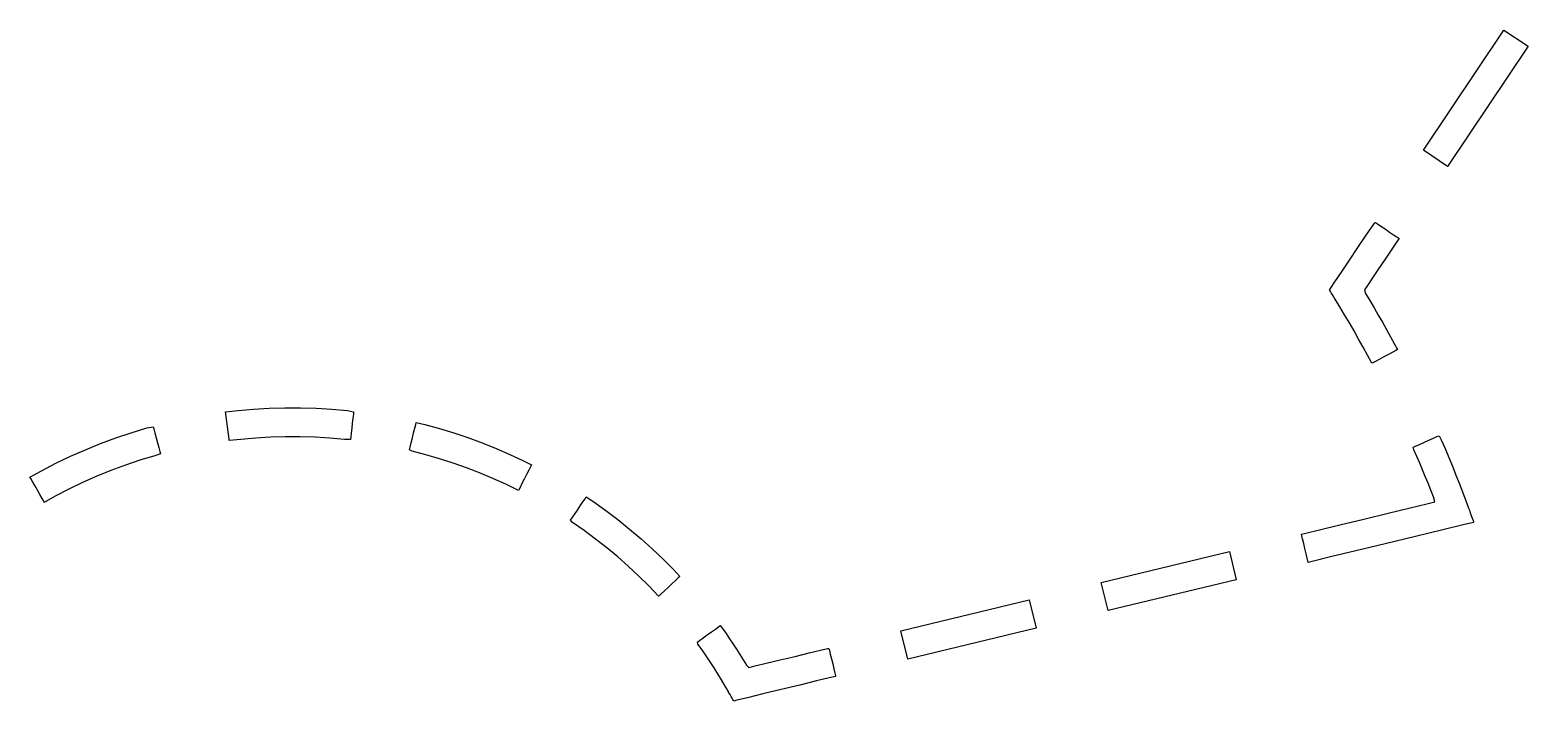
# Model space of a CAD drawing. Header units: metres. Extents: x 1672 to 2018, y 1788 to 2069.
# Drawn here: x 1735.44 to 1757.33, y 1848.04 to 1857.84 of the extents above; entities that cross this region are included whole.
import ezdxf

# ---------------------------------------------------------------- set-up
doc = ezdxf.new("R2010")
doc.units = ezdxf.units.M

msp = doc.modelspace()

# ---------------------------------------------------------------- linework, layer by layer
at = {"layer": 'COMPONENT0'}
for p, q in [((1755.8, 1856.081, 0.001), (1756.978, 1857.836, 0.001)), ((1756.978, 1857.836, 0.001), (1757.33, 1857.6, 0.001)), ((1757.33, 1857.6, 0.001), (1756.152, 1855.845, 0.001)), ((1756.152, 1855.845, 0.001), (1755.8, 1856.081, 0.001)), ((1754.957, 1854.824, 0.001), (1755.043, 1854.953, 0.001)), ((1755.043, 1854.953, 0.001), (1755.09, 1855.022, 0.001)), ((1755.09, 1855.022, 0.001), (1755.1, 1855.025, 0.001)), ((1755.1, 1855.025, 0.001), (1755.13, 1855.004, 0.001)), ((1755.13, 1855.004, 0.001), (1755.18, 1854.971, 0.001)), ((1755.18, 1854.971, 0.001), (1755.241, 1854.93, 0.001)), ((1755.241, 1854.93, 0.001), (1755.306, 1854.886, 0.001)), ((1755.306, 1854.886, 0.001), (1755.366, 1854.846, 0.001)), ((1754.723, 1854.476, 0.001), (1754.845, 1854.658, 0.001)), ((1754.845, 1854.658, 0.001), (1754.957, 1854.824, 0.001)), ((1755.399, 1854.724, 0.001), (1755.329, 1854.62, 0.001)), ((1755.366, 1854.846, 0.001), (1755.414, 1854.814, 0.001)), ((1755.44, 1854.784, 0.001), (1755.399, 1854.724, 0.001)), ((1755.414, 1854.814, 0.001), (1755.441, 1854.795, 0.001)), ((1755.441, 1854.795, 0.001), (1755.44, 1854.784, 0.001)), ((1754.606, 1854.301, 0.001), (1754.723, 1854.476, 0.001)), ((1755.242, 1854.489, 0.001), (1755.147, 1854.349, 0.001)), ((1755.329, 1854.62, 0.001), (1755.242, 1854.489, 0.001)), ((1754.508, 1854.156, 0.001), (1754.606, 1854.301, 0.001)), ((1755.058, 1854.216, 0.001), (1754.985, 1854.107, 0.001)), ((1755.147, 1854.349, 0.001), (1755.058, 1854.216, 0.001)), ((1754.429, 1854.037, 0.001), (1754.445, 1854.062, 0.001)), ((1754.433, 1854.03, 0.001), (1754.429, 1854.037, 0.001)), ((1754.442, 1854.016, 0.001), (1754.433, 1854.03, 0.001)), ((1754.454, 1853.997, 0.001), (1754.442, 1854.016, 0.001)), ((1754.445, 1854.062, 0.001), (1754.508, 1854.156, 0.001)), ((1754.467, 1853.976, 0.001), (1754.454, 1853.997, 0.001)), ((1754.985, 1854.107, 0.001), (1754.94, 1854.04, 0.001)), ((1754.94, 1854.04, 0.001), (1754.956, 1853.988, 0.001)), ((1754.956, 1853.988, 0.001), (1755.018, 1853.884, 0.001)), ((1754.48, 1853.955, 0.001), (1754.467, 1853.976, 0.001)), ((1754.491, 1853.938, 0.001), (1754.48, 1853.955, 0.001)), ((1754.498, 1853.926, 0.001), (1754.491, 1853.938, 0.001)), ((1754.509, 1853.907, 0.001), (1754.498, 1853.926, 0.001)), ((1754.58, 1853.792, 0.001), (1754.509, 1853.907, 0.001)), ((1754.65, 1853.675, 0.001), (1754.58, 1853.792, 0.001)), ((1755.018, 1853.884, 0.001), (1755.08, 1853.778, 0.001)), ((1755.08, 1853.778, 0.001), (1755.142, 1853.673, 0.001)), ((1754.719, 1853.558, 0.001), (1754.65, 1853.675, 0.001)), ((1754.787, 1853.441, 0.001), (1754.719, 1853.558, 0.001)), ((1755.142, 1853.673, 0.001), (1755.202, 1853.567, 0.001)), ((1755.202, 1853.567, 0.001), (1755.262, 1853.461, 0.001)), ((1754.854, 1853.323, 0.001), (1754.787, 1853.441, 0.001)), ((1754.92, 1853.205, 0.001), (1754.854, 1853.323, 0.001)), ((1755.262, 1853.461, 0.001), (1755.321, 1853.354, 0.001)), ((1755.321, 1853.354, 0.001), (1755.379, 1853.248, 0.001)), ((1754.985, 1853.086, 0.001), (1754.92, 1853.205, 0.001)), ((1755.352, 1853.131, 0.001), (1755.291, 1853.098, 0.001)), ((1755.399, 1853.155, 0.001), (1755.352, 1853.131, 0.001)), ((1755.379, 1853.248, 0.001), (1755.421, 1853.168, 0.001)), ((1755.421, 1853.168, 0.001), (1755.399, 1853.155, 0.001)), ((1755.049, 1852.968, 0.001), (1754.985, 1853.086, 0.001)), ((1755.061, 1852.975, 0.001), (1755.049, 1852.968, 0.001)), ((1755.1, 1852.995, 0.001), (1755.061, 1852.975, 0.001)), ((1755.156, 1853.026, 0.001), (1755.1, 1852.995, 0.001)), ((1755.223, 1853.061, 0.001), (1755.156, 1853.026, 0.001)), ((1755.291, 1853.098, 0.001), (1755.223, 1853.061, 0.001)), ((1738.298, 1852.258, 0.001), (1738.479, 1852.279, 0.001)), ((1738.301, 1852.234, 0.001), (1738.298, 1852.258, 0.001)), ((1738.307, 1852.184, 0.001), (1738.301, 1852.234, 0.001)), ((1738.479, 1852.279, 0.001), (1738.706, 1852.299, 0.001)), ((1738.706, 1852.299, 0.001), (1738.935, 1852.312, 0.001)), ((1738.935, 1852.312, 0.001), (1739.164, 1852.318, 0.001)), ((1739.164, 1852.318, 0.001), (1739.394, 1852.318, 0.001)), ((1739.394, 1852.318, 0.001), (1739.623, 1852.311, 0.001)), ((1739.623, 1852.311, 0.001), (1739.851, 1852.298, 0.001)), ((1739.851, 1852.298, 0.001), (1740.078, 1852.278, 0.001)), ((1740.078, 1852.278, 0.001), (1740.168, 1852.261, 0.001)), ((1740.164, 1852.226, 0.001), (1740.157, 1852.168, 0.001)), ((1740.168, 1852.261, 0.001), (1740.164, 1852.226, 0.001)), ((1736.917, 1851.955, 0.001), (1737.145, 1852.024, 0.001)), ((1737.145, 1852.024, 0.001), (1737.238, 1852.043, 0.001)), ((1737.238, 1852.043, 0.001), (1737.248, 1852.009, 0.001)), ((1737.248, 1852.009, 0.001), (1737.263, 1851.952, 0.001)), ((1738.316, 1852.117, 0.001), (1738.307, 1852.184, 0.001)), ((1738.325, 1852.041, 0.001), (1738.316, 1852.117, 0.001)), ((1738.335, 1851.966, 0.001), (1738.325, 1852.041, 0.001)), ((1740.14, 1852.019, 0.001), (1740.131, 1851.947, 0.001)), ((1740.149, 1852.096, 0.001), (1740.14, 1852.019, 0.001)), ((1740.157, 1852.168, 0.001), (1740.149, 1852.096, 0.001)), ((1741.045, 1851.953, 0.001), (1741.062, 1852.021, 0.001)), ((1741.062, 1852.021, 0.001), (1741.075, 1852.074, 0.001)), ((1741.075, 1852.074, 0.001), (1741.082, 1852.103, 0.001)), ((1741.082, 1852.103, 0.001), (1741.21, 1852.074, 0.001)), ((1741.21, 1852.074, 0.001), (1741.421, 1852.017, 0.001)), ((1741.421, 1852.017, 0.001), (1741.631, 1851.953, 0.001)), ((1736.248, 1851.707, 0.001), (1736.469, 1851.797, 0.001)), ((1736.469, 1851.797, 0.001), (1736.692, 1851.879, 0.001)), ((1736.692, 1851.879, 0.001), (1736.917, 1851.955, 0.001)), ((1737.263, 1851.952, 0.001), (1737.282, 1851.882, 0.001)), ((1737.282, 1851.882, 0.001), (1737.302, 1851.808, 0.001)), ((1737.302, 1851.808, 0.001), (1737.321, 1851.738, 0.001)), ((1738.343, 1851.901, 0.001), (1738.335, 1851.966, 0.001)), ((1738.348, 1851.856, 0.001), (1738.343, 1851.901, 0.001)), ((1738.351, 1851.839, 0.001), (1738.348, 1851.856, 0.001)), ((1738.522, 1851.858, 0.001), (1738.351, 1851.839, 0.001)), ((1738.737, 1851.876, 0.001), (1738.522, 1851.858, 0.001)), ((1738.953, 1851.889, 0.001), (1738.737, 1851.876, 0.001)), ((1739.17, 1851.895, 0.001), (1738.953, 1851.889, 0.001)), ((1739.387, 1851.895, 0.001), (1739.17, 1851.895, 0.001)), ((1739.604, 1851.888, 0.001), (1739.387, 1851.895, 0.001)), ((1739.82, 1851.875, 0.001), (1739.604, 1851.888, 0.001)), ((1740.034, 1851.856, 0.001), (1739.82, 1851.875, 0.001)), ((1740.121, 1851.854, 0.001), (1740.034, 1851.856, 0.001)), ((1740.125, 1851.889, 0.001), (1740.121, 1851.854, 0.001)), ((1740.131, 1851.947, 0.001), (1740.125, 1851.889, 0.001)), ((1740.996, 1851.745, 0.001), (1741.01, 1851.806, 0.001)), ((1741.01, 1851.806, 0.001), (1741.027, 1851.878, 0.001)), ((1741.027, 1851.878, 0.001), (1741.045, 1851.953, 0.001)), ((1741.631, 1851.953, 0.001), (1741.839, 1851.883, 0.001)), ((1741.839, 1851.883, 0.001), (1742.045, 1851.807, 0.001)), ((1742.045, 1851.807, 0.001), (1742.249, 1851.726, 0.001)), ((1755.742, 1851.785, 0.001), (1755.809, 1851.814, 0.001)), ((1755.809, 1851.814, 0.001), (1755.88, 1851.846, 0.001)), ((1755.88, 1851.846, 0.001), (1755.947, 1851.875, 0.001)), ((1755.947, 1851.875, 0.001), (1755.999, 1851.898, 0.001)), ((1755.999, 1851.898, 0.001), (1756.03, 1851.911, 0.001)), ((1756.03, 1851.911, 0.001), (1756.062, 1851.85, 0.001)), ((1756.062, 1851.85, 0.001), (1756.117, 1851.722, 0.001)), ((1735.816, 1851.508, 0.001), (1736.031, 1851.611, 0.001)), ((1736.031, 1851.611, 0.001), (1736.248, 1851.707, 0.001)), ((1737.261, 1851.617, 0.001), (1737.046, 1851.552, 0.001)), ((1737.346, 1851.647, 0.001), (1737.261, 1851.617, 0.001)), ((1737.321, 1851.738, 0.001), (1737.337, 1851.681, 0.001)), ((1737.337, 1851.681, 0.001), (1737.346, 1851.647, 0.001)), ((1740.986, 1851.706, 0.001), (1740.996, 1851.745, 0.001)), ((1741.024, 1851.685, 0.001), (1740.986, 1851.706, 0.001)), ((1741.224, 1851.632, 0.001), (1741.024, 1851.685, 0.001)), ((1741.423, 1851.574, 0.001), (1741.224, 1851.632, 0.001)), ((1741.621, 1851.511, 0.001), (1741.423, 1851.574, 0.001)), ((1742.249, 1851.726, 0.001), (1742.451, 1851.639, 0.001)), ((1742.451, 1851.639, 0.001), (1742.649, 1851.546, 0.001)), ((1755.653, 1851.746, 0.001), (1755.687, 1851.76, 0.001)), ((1755.663, 1851.706, 0.001), (1755.653, 1851.746, 0.001)), ((1755.705, 1851.609, 0.001), (1755.663, 1851.706, 0.001)), ((1755.687, 1851.76, 0.001), (1755.742, 1851.785, 0.001)), ((1755.747, 1851.511, 0.001), (1755.705, 1851.609, 0.001)), ((1756.117, 1851.722, 0.001), (1756.171, 1851.594, 0.001)), ((1756.171, 1851.594, 0.001), (1756.224, 1851.466, 0.001)), ((1735.439, 1851.305, 0.001), (1735.605, 1851.398, 0.001)), ((1735.605, 1851.398, 0.001), (1735.816, 1851.508, 0.001)), ((1736.622, 1851.402, 0.001), (1736.414, 1851.318, 0.001)), ((1736.833, 1851.48, 0.001), (1736.622, 1851.402, 0.001)), ((1737.046, 1851.552, 0.001), (1736.833, 1851.48, 0.001)), ((1741.816, 1851.441, 0.001), (1741.621, 1851.511, 0.001)), ((1742.01, 1851.367, 0.001), (1741.816, 1851.441, 0.001)), ((1742.201, 1851.286, 0.001), (1742.01, 1851.367, 0.001)), ((1742.649, 1851.546, 0.001), (1742.766, 1851.484, 0.001)), ((1742.728, 1851.409, 0.001), (1742.696, 1851.346, 0.001)), ((1742.752, 1851.458, 0.001), (1742.728, 1851.409, 0.001)), ((1742.766, 1851.484, 0.001), (1742.752, 1851.458, 0.001)), ((1755.788, 1851.413, 0.001), (1755.747, 1851.511, 0.001)), ((1755.828, 1851.315, 0.001), (1755.788, 1851.413, 0.001)), ((1756.224, 1851.466, 0.001), (1756.276, 1851.337, 0.001)), ((1735.45, 1851.285, 0.001), (1735.439, 1851.305, 0.001)), ((1735.475, 1851.241, 0.001), (1735.45, 1851.285, 0.001)), ((1735.509, 1851.182, 0.001), (1735.475, 1851.241, 0.001)), ((1735.547, 1851.115, 0.001), (1735.509, 1851.182, 0.001)), ((1736.208, 1851.227, 0.001), (1736.005, 1851.129, 0.001)), ((1736.414, 1851.318, 0.001), (1736.208, 1851.227, 0.001)), ((1742.39, 1851.201, 0.001), (1742.201, 1851.286, 0.001)), ((1742.576, 1851.109, 0.001), (1742.39, 1851.201, 0.001)), ((1742.6, 1851.156, 0.001), (1742.581, 1851.12, 0.001)), ((1742.628, 1851.211, 0.001), (1742.6, 1851.156, 0.001)), ((1742.661, 1851.278, 0.001), (1742.628, 1851.211, 0.001)), ((1742.696, 1851.346, 0.001), (1742.661, 1851.278, 0.001)), ((1755.868, 1851.217, 0.001), (1755.828, 1851.315, 0.001)), ((1755.907, 1851.118, 0.001), (1755.868, 1851.217, 0.001)), ((1756.276, 1851.337, 0.001), (1756.327, 1851.208, 0.001)), ((1756.327, 1851.208, 0.001), (1756.377, 1851.079, 0.001)), ((1735.584, 1851.05, 0.001), (1735.547, 1851.115, 0.001)), ((1735.617, 1850.993, 0.001), (1735.584, 1851.05, 0.001)), ((1735.639, 1850.953, 0.001), (1735.617, 1850.993, 0.001)), ((1735.648, 1850.938, 0.001), (1735.639, 1850.953, 0.001)), ((1735.805, 1851.026, 0.001), (1735.648, 1850.938, 0.001)), ((1736.005, 1851.129, 0.001), (1735.805, 1851.026, 0.001)), ((1742.581, 1851.12, 0.001), (1742.576, 1851.109, 0.001)), ((1743.481, 1850.887, 0.001), (1743.52, 1850.946, 0.001)), ((1743.52, 1850.946, 0.001), (1743.55, 1850.991, 0.001)), ((1743.55, 1850.991, 0.001), (1743.567, 1851.016, 0.001)), ((1743.567, 1851.016, 0.001), (1743.677, 1850.945, 0.001)), ((1743.677, 1850.945, 0.001), (1743.855, 1850.817, 0.001)), ((1755.608, 1850.857, 0.001), (1755.85, 1850.915, 0.001)), ((1755.85, 1850.915, 0.001), (1755.969, 1850.944, 0.001)), ((1755.946, 1851.019, 0.001), (1755.907, 1851.118, 0.001)), ((1755.969, 1850.944, 0.001), (1755.946, 1851.019, 0.001)), ((1756.377, 1851.079, 0.001), (1756.426, 1850.949, 0.001)), ((1756.426, 1850.949, 0.001), (1756.456, 1850.867, 0.001)), ((1743.339, 1850.676, 0.001), (1743.362, 1850.71, 0.001)), ((1743.362, 1850.71, 0.001), (1743.397, 1850.762, 0.001)), ((1743.397, 1850.762, 0.001), (1743.438, 1850.823, 0.001)), ((1743.438, 1850.823, 0.001), (1743.481, 1850.887, 0.001)), ((1743.855, 1850.817, 0.001), (1744.03, 1850.685, 0.001)), ((1754.929, 1850.693, 0.001), (1755.286, 1850.779, 0.001)), ((1755.286, 1850.779, 0.001), (1755.608, 1850.857, 0.001)), ((1756.456, 1850.867, 0.001), (1756.462, 1850.852, 0.001)), ((1756.462, 1850.852, 0.001), (1756.472, 1850.823, 0.001)), ((1756.472, 1850.823, 0.001), (1756.486, 1850.785, 0.001)), ((1756.486, 1850.785, 0.001), (1756.501, 1850.744, 0.001)), ((1756.501, 1850.744, 0.001), (1756.515, 1850.705, 0.001)), ((1756.515, 1850.705, 0.001), (1756.527, 1850.672, 0.001)), ((1743.367, 1850.644, 0.001), (1743.339, 1850.676, 0.001)), ((1743.537, 1850.525, 0.001), (1743.367, 1850.644, 0.001)), ((1743.704, 1850.402, 0.001), (1743.537, 1850.525, 0.001)), ((1744.03, 1850.685, 0.001), (1744.201, 1850.547, 0.001)), ((1744.201, 1850.547, 0.001), (1744.368, 1850.405, 0.001)), ((1754.019, 1850.473, 0.001), (1754.082, 1850.488, 0.001)), ((1754.082, 1850.488, 0.001), (1754.283, 1850.537, 0.001)), ((1754.283, 1850.537, 0.001), (1754.58, 1850.608, 0.001)), ((1754.58, 1850.608, 0.001), (1754.929, 1850.693, 0.001)), ((1756.083, 1850.536, 0.001), (1755.686, 1850.44, 0.001)), ((1756.383, 1850.608, 0.001), (1756.083, 1850.536, 0.001)), ((1756.531, 1850.644, 0.001), (1756.383, 1850.608, 0.001)), ((1756.527, 1850.672, 0.001), (1756.535, 1850.651, 0.001)), ((1756.535, 1850.651, 0.001), (1756.531, 1850.644, 0.001)), ((1743.867, 1850.273, 0.001), (1743.704, 1850.402, 0.001)), ((1744.027, 1850.141, 0.001), (1743.867, 1850.273, 0.001)), ((1744.368, 1850.405, 0.001), (1744.531, 1850.258, 0.001)), ((1744.531, 1850.258, 0.001), (1744.69, 1850.107, 0.001)), ((1754.024, 1850.451, 0.001), (1754.019, 1850.473, 0.001)), ((1754.036, 1850.403, 0.001), (1754.024, 1850.451, 0.001)), ((1754.052, 1850.337, 0.001), (1754.036, 1850.403, 0.001)), ((1754.07, 1850.262, 0.001), (1754.052, 1850.337, 0.001)), ((1754.088, 1850.188, 0.001), (1754.07, 1850.262, 0.001)), ((1755.244, 1850.333, 0.001), (1754.813, 1850.229, 0.001)), ((1755.686, 1850.44, 0.001), (1755.244, 1850.333, 0.001)), ((1744.182, 1850.004, 0.001), (1744.027, 1850.141, 0.001)), ((1744.69, 1850.107, 0.001), (1744.845, 1849.951, 0.001)), ((1751.092, 1849.767, 0.001), (1752.967, 1850.219, 0.001)), ((1752.967, 1850.219, 0.001), (1753.067, 1849.808, 0.001)), ((1754.103, 1850.124, 0.001), (1754.088, 1850.188, 0.001)), ((1754.114, 1850.079, 0.001), (1754.103, 1850.124, 0.001)), ((1754.118, 1850.061, 0.001), (1754.114, 1850.079, 0.001)), ((1754.196, 1850.08, 0.001), (1754.118, 1850.061, 0.001)), ((1754.445, 1850.14, 0.001), (1754.196, 1850.08, 0.001)), ((1754.813, 1850.229, 0.001), (1754.445, 1850.14, 0.001)), ((1744.334, 1849.862, 0.001), (1744.182, 1850.004, 0.001)), ((1744.482, 1849.717, 0.001), (1744.334, 1849.862, 0.001)), ((1744.845, 1849.951, 0.001), (1744.933, 1849.853, 0.001)), ((1744.911, 1849.833, 0.001), (1744.871, 1849.796, 0.001)), ((1744.933, 1849.853, 0.001), (1744.911, 1849.833, 0.001)), ((1744.625, 1849.567, 0.001), (1744.482, 1849.717, 0.001)), ((1744.664, 1849.602, 0.001), (1744.634, 1849.574, 0.001)), ((1744.709, 1849.645, 0.001), (1744.664, 1849.602, 0.001)), ((1744.763, 1849.695, 0.001), (1744.709, 1849.645, 0.001)), ((1744.819, 1849.748, 0.001), (1744.763, 1849.695, 0.001)), ((1744.871, 1849.796, 0.001), (1744.819, 1849.748, 0.001)), ((1751.192, 1849.356, 0.001), (1751.092, 1849.767, 0.001)), ((1753.067, 1849.808, 0.001), (1751.192, 1849.356, 0.001)), ((1744.634, 1849.574, 0.001), (1744.625, 1849.567, 0.001)), ((1748.166, 1849.061, 0.001), (1750.041, 1849.513, 0.001)), ((1750.041, 1849.513, 0.001), (1750.14, 1849.102, 0.001)), ((1745.224, 1848.92, 0.001), (1745.275, 1848.957, 0.001)), ((1745.275, 1848.957, 0.001), (1745.335, 1849.001, 0.001)), ((1745.335, 1849.001, 0.001), (1745.398, 1849.046, 0.001)), ((1745.398, 1849.046, 0.001), (1745.455, 1849.088, 0.001)), ((1745.455, 1849.088, 0.001), (1745.5, 1849.121, 0.001)), ((1745.5, 1849.121, 0.001), (1745.524, 1849.138, 0.001)), ((1745.524, 1849.138, 0.001), (1745.559, 1849.094, 0.001)), ((1745.559, 1849.094, 0.001), (1745.612, 1849.02, 0.001)), ((1745.612, 1849.02, 0.001), (1745.663, 1848.945, 0.001)), ((1745.663, 1848.945, 0.001), (1745.714, 1848.869, 0.001)), ((1748.265, 1848.65, 0.001), (1748.166, 1849.061, 0.001)), ((1750.14, 1849.102, 0.001), (1748.265, 1848.65, 0.001)), ((1745.192, 1848.896, 0.001), (1745.224, 1848.92, 0.001)), ((1745.199, 1848.869, 0.001), (1745.192, 1848.896, 0.001)), ((1745.26, 1848.784, 0.001), (1745.199, 1848.869, 0.001)), ((1745.319, 1848.698, 0.001), (1745.26, 1848.784, 0.001)), ((1745.714, 1848.869, 0.001), (1745.764, 1848.793, 0.001)), ((1745.764, 1848.793, 0.001), (1745.813, 1848.716, 0.001)), ((1746.618, 1848.688, 0.001), (1746.823, 1848.738, 0.001)), ((1746.823, 1848.738, 0.001), (1746.991, 1848.778, 0.001)), ((1746.991, 1848.778, 0.001), (1747.094, 1848.803, 0.001)), ((1747.094, 1848.803, 0.001), (1747.114, 1848.805, 0.001)), ((1747.114, 1848.805, 0.001), (1747.121, 1848.776, 0.001)), ((1747.121, 1848.776, 0.001), (1747.134, 1848.723, 0.001)), ((1745.378, 1848.611, 0.001), (1745.319, 1848.698, 0.001)), ((1745.435, 1848.523, 0.001), (1745.378, 1848.611, 0.001)), ((1745.491, 1848.434, 0.001), (1745.435, 1848.523, 0.001)), ((1745.813, 1848.716, 0.001), (1745.862, 1848.639, 0.001)), ((1745.862, 1848.639, 0.001), (1745.909, 1848.562, 0.001)), ((1745.909, 1848.562, 0.001), (1745.945, 1848.526, 0.001)), ((1745.945, 1848.526, 0.001), (1746.038, 1848.548, 0.001)), ((1746.038, 1848.548, 0.001), (1746.199, 1848.587, 0.001)), ((1746.199, 1848.587, 0.001), (1746.401, 1848.636, 0.001)), ((1746.401, 1848.636, 0.001), (1746.618, 1848.688, 0.001)), ((1747.134, 1848.723, 0.001), (1747.151, 1848.654, 0.001)), ((1747.151, 1848.654, 0.001), (1747.169, 1848.578, 0.001)), ((1747.169, 1848.578, 0.001), (1747.187, 1848.506, 0.001)), ((1747.187, 1848.506, 0.001), (1747.201, 1848.445, 0.001)), ((1745.545, 1848.345, 0.001), (1745.491, 1848.434, 0.001)), ((1745.598, 1848.255, 0.001), (1745.545, 1848.345, 0.001)), ((1746.933, 1848.329, 0.001), (1746.688, 1848.269, 0.001)), ((1747.118, 1848.373, 0.001), (1746.933, 1848.329, 0.001)), ((1747.209, 1848.395, 0.001), (1747.118, 1848.373, 0.001)), ((1747.201, 1848.445, 0.001), (1747.211, 1848.406, 0.001)), ((1747.211, 1848.406, 0.001), (1747.209, 1848.395, 0.001)), ((1745.644, 1848.176, 0.001), (1745.598, 1848.255, 0.001)), ((1745.648, 1848.168, 0.001), (1745.644, 1848.176, 0.001)), ((1745.657, 1848.152, 0.001), (1745.648, 1848.168, 0.001)), ((1745.67, 1848.13, 0.001), (1745.657, 1848.152, 0.001)), ((1745.684, 1848.104, 0.001), (1745.67, 1848.13, 0.001)), ((1745.698, 1848.079, 0.001), (1745.684, 1848.104, 0.001)), ((1745.71, 1848.058, 0.001), (1745.698, 1848.079, 0.001)), ((1745.924, 1848.085, 0.001), (1745.77, 1848.048, 0.001)), ((1746.15, 1848.14, 0.001), (1745.924, 1848.085, 0.001)), ((1746.416, 1848.204, 0.001), (1746.15, 1848.14, 0.001)), ((1746.688, 1848.269, 0.001), (1746.416, 1848.204, 0.001)), ((1745.719, 1848.042, 0.001), (1745.71, 1848.058, 0.001)), ((1745.722, 1848.036, 0.001), (1745.719, 1848.042, 0.001)), ((1745.77, 1848.048, 0.001), (1745.722, 1848.036, 0.001))]:
    msp.add_line(p, q, dxfattribs=at)

doc.saveas('drawing.dxf')
